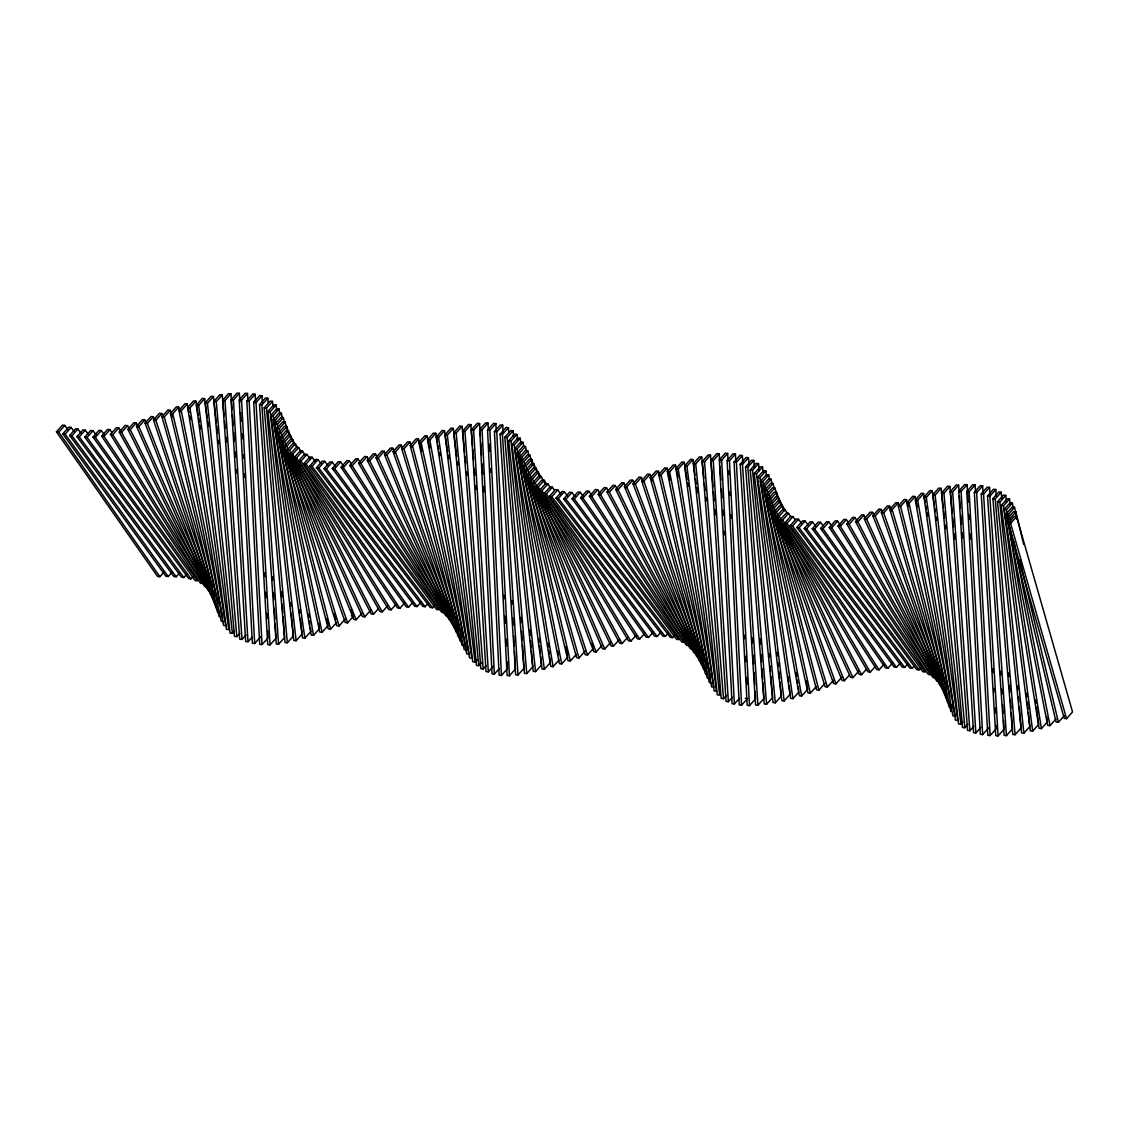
<?xml version="1.0" encoding="UTF-8"?>
<svg xmlns="http://www.w3.org/2000/svg" width="1129" height="1129" viewBox="0 0 1129 1129"><rect width="100%" height="100%" fill="white"/><g stroke="black" fill="none" stroke-linecap="round" stroke-linejoin="round"><path stroke-width="1.5" d="M163.874 572.276L159.881 576.75L157.552 576.453L56.45 431.828L62.434 425.125L64.748 425.407L67.754 429.712M56.45 431.828L58.779 432.125L64.748 425.407M172.172 572.078L168.193 576.552L165.864 576.27L62.787 433.861L68.77 427.143L71.099 427.439L74.189 431.701M62.787 433.861L65.115 434.143L71.099 427.439M179.215 573.447L176.223 576.806L173.908 576.524L69.617 435.469L75.601 428.752L77.915 429.048L81.048 433.282M69.617 435.469L71.931 435.766L77.915 429.048M186.878 574.195L183.886 577.554L181.571 577.258L76.927 436.598L82.911 429.895L85.239 430.177L88.372 434.397M76.927 436.598L79.256 436.895L85.239 430.177M193.031 576.637L191.027 578.867L188.712 578.57L84.746 437.163L90.715 430.459L93.044 430.742L96.163 434.99M84.746 437.163L87.06 437.459L93.044 430.742M93.015 437.036L95.33 437.332L197.434 580.842L195.105 580.546L93.015 437.036L98.999 430.318L101.314 430.615L104.376 434.919M95.33 437.332L101.314 430.615M101.652 436.076L103.981 436.373L202.811 583.552L200.482 583.256L101.652 436.076L107.636 429.373L109.965 429.655L111.912 432.576M103.981 436.373L109.965 429.655M207.101 586.897L204.772 586.614L110.459 434.369L116.428 427.665L118.757 427.947L121.537 432.435L206.127 583.03M110.459 434.369L112.773 434.665L118.757 427.947M208.117 590.425L119.237 432.082L125.22 425.365L127.549 425.661L129.27 428.738M127.549 425.661L121.565 432.379L119.237 432.082M210.728 594.546L127.93 429.373L133.914 422.669L136.242 422.952L137.809 426.099M127.93 429.373L130.258 429.669L136.242 422.952M212.802 598.878L136.524 426.395L142.508 419.678L144.822 419.96L146.248 423.192M136.524 426.395L138.839 426.677L144.822 419.96M214.524 603.323L145.02 423.22L151.004 416.516L153.332 416.799L154.588 420.073M145.02 423.22L147.349 423.516L153.332 416.799M216.062 607.825L153.473 419.974L159.457 413.256L161.772 413.553L162.886 416.883M153.473 419.974L155.802 420.27L161.772 413.553M219.915 612.624L217.587 612.327L161.927 416.714L167.896 410.01L170.225 410.293L172.144 417.038M161.927 416.714L164.241 417.01L170.225 410.293M219.252 616.801L170.408 413.524L176.378 406.807L178.707 407.103L179.934 412.226M218.292 603.422L172.723 413.821L178.707 407.103M223.5 621.472L221.171 621.176L178.961 410.462L184.944 403.745L187.259 404.041L188.995 412.678M222.808 618.015L181.275 410.758L187.259 404.041M195.91 401.19L189.926 407.908L225.842 625.692L223.528 625.395L187.612 407.611L193.581 400.908L195.91 401.19L198.196 415.02M204.645 398.664L198.676 405.382L228.764 629.686L226.449 629.403L196.347 405.085L202.331 398.368L204.645 398.664L207.214 417.786M234.395 631.139L232.405 633.369L230.076 633.087L205.153 402.954L211.137 396.251L213.452 396.533L216.288 422.683M232.405 633.369L207.468 403.251L213.452 396.533M239.814 633.298L236.822 636.657L234.493 636.361L213.945 401.331L219.929 394.628L222.244 394.91L224.092 415.966M236.822 636.657L216.274 401.628L222.244 394.91M246.037 634.992L242.043 639.466L239.729 639.169L222.625 400.273L228.608 393.555L230.937 393.852L232.066 409.658M242.043 639.466L224.953 400.555L230.937 393.852M251.993 637.306L248.013 641.78L245.685 641.484L231.092 399.765L237.076 393.061L239.39 393.344L239.927 402.107M248.013 641.78L233.421 400.061L239.39 393.344M260.672 636.812L254.688 643.516L252.36 643.234L239.221 399.878L245.205 393.174L247.519 393.457L247.9 400.47M254.688 643.516L241.55 400.174L247.519 393.457M267.658 630.885L268.025 637.885L262.041 644.603L259.726 644.306L246.842 400.682L252.811 393.965L255.14 394.261L255.507 401.275M262.041 644.603L249.156 400.978L255.14 394.261M275.222 624.139L276.026 638.181L270.057 644.899L267.728 644.603L253.7 402.249L259.684 395.545L261.999 395.827L262.408 402.855M270.057 644.899L256.015 402.545L261.999 395.827M283.069 616.448L284.55 637.56L278.567 644.264L276.238 643.982L259.501 404.676L265.484 397.958L267.799 398.255L268.18 403.533M278.567 644.264L261.829 404.972L267.799 398.255M291.296 613.329L293.314 636.107L287.33 642.81L285.016 642.528L264.172 407.809L270.156 401.105L272.484 401.388L272.95 406.652M287.33 642.81L266.5 408.105L272.484 401.388M302.12 634.018L296.137 640.736L293.822 640.439L267.855 411.464L273.839 404.761L276.168 405.043L276.76 410.293M296.137 640.736L270.184 411.76L276.168 405.043M310.362 628.006L310.856 631.478L304.872 638.195L302.558 637.899L270.777 415.472L276.76 408.754L279.075 409.051L279.823 414.258M304.872 638.195L273.091 415.768L279.075 409.051M318.59 623.42L319.507 628.627L313.523 635.345L311.209 635.048L273.119 419.692L279.103 412.988L281.417 413.27L282.349 418.492M276.055 423.46L275.448 419.988L281.417 413.27M326.591 618.706L328.073 625.579L322.09 632.296L319.761 632L275.081 424.067L281.065 417.349L283.379 417.645L284.494 422.796M278.143 427.792L277.409 424.349L283.379 417.645M336.583 622.432L330.599 629.149L328.271 628.853L276.831 428.498L282.815 421.78L285.143 422.077L287.754 432.266M276.831 428.498L279.159 428.794L285.143 422.077M345.079 619.256L339.095 625.974L336.767 625.678L278.524 432.957L284.508 426.24L286.822 426.536L289.871 436.584M278.524 432.957L280.853 433.24L286.822 426.536M351.26 615.813L353.575 616.109L347.605 622.827L345.276 622.531L280.274 437.389L286.258 430.671L288.572 430.968L291.48 439.237M280.274 437.389L282.603 437.685L288.572 430.968M362.141 613.047L356.157 619.765L353.829 619.468L282.208 441.764L288.191 435.046L290.506 435.342L293.794 443.499M282.208 441.764L284.536 442.06L290.506 435.342M370.764 610.154L364.78 616.871L362.465 616.575L284.466 446.026L290.435 439.308L292.764 439.604L295.685 445.983M284.466 446.026L286.78 446.322L292.764 439.604M378.483 608.616L373.487 614.204L371.173 613.908L287.147 450.118L293.131 443.401L295.445 443.697L297.858 448.382M287.147 450.118L289.476 450.415L295.445 443.697M387.261 606.245L382.265 611.847L379.951 611.551L290.379 453.985L296.362 447.267L298.677 447.564L301.288 452.15M290.379 453.985L292.693 454.281L298.677 447.564M396.067 604.255L391.086 609.843L388.757 609.561L294.203 457.57L300.187 450.852L302.516 451.148L305.296 455.622M294.203 457.57L296.532 457.866L302.516 451.148M404.859 602.66L399.878 608.263L397.549 607.966L298.691 460.83L304.661 454.112L306.989 454.408L309.925 458.769M298.691 460.83L301.006 461.112L306.989 454.408M412.551 602.66L408.571 607.134L406.242 606.852L303.842 463.68L309.812 456.977L312.14 457.259L315.217 461.563M303.842 463.68L306.157 463.977L312.14 457.259M421.046 602.11L417.067 606.583L414.738 606.287L309.727 466.037L315.711 459.334L318.039 459.616L321.186 463.836M309.727 466.037L312.056 466.333L318.039 459.616M428.159 603.38L425.167 606.725L422.839 606.442L316.445 467.759L322.428 461.041L324.743 461.338L327.932 465.487M316.445 467.759L318.759 468.041L324.743 461.338M434.566 605.511L432.576 607.755L430.248 607.458L324.009 468.606L329.978 461.888L332.307 462.184L335.496 466.348M324.009 468.606L326.323 468.902L332.307 462.184M332.307 468.422L334.621 468.704L438.899 609.773L436.57 609.491L332.307 468.422L338.291 461.705L340.605 462.001L343.738 466.235M334.621 468.704L340.605 462.001M341 467.293L343.315 467.589L444.036 612.638L441.721 612.341L341 467.293L346.984 460.576L349.298 460.872L351.302 463.751M343.315 467.589L349.298 460.872M448.157 616.081L445.842 615.785L349.807 465.473L355.79 458.755L358.105 459.051L359.996 462.001M349.807 465.473L352.121 465.769L358.105 459.051M451.487 619.906L449.159 619.609L358.585 463.172L364.568 456.455L366.897 456.751L368.647 459.785M358.585 463.172L360.913 463.454L366.897 456.751M451.882 623.688L367.306 460.519L373.29 453.816L375.604 454.098L378.017 458.769M367.306 460.519L369.62 460.815L375.604 454.098M454.197 627.936L375.943 457.668L381.927 450.951L384.255 451.247L385.709 454.422M375.943 457.668L378.271 457.951L384.255 451.247M456.271 632.254L384.537 454.677L390.521 447.959L392.836 448.255L394.811 453.138M384.537 454.677L386.852 454.959L392.836 448.255M460.533 636.925L458.205 636.629L393.09 451.614L399.073 444.897L401.388 445.193L402.559 448.495M393.09 451.614L395.418 451.91L401.388 445.193M460.11 641.018L401.642 448.538L407.625 441.834L409.94 442.116L411.464 447.14M401.642 448.538L403.956 448.834L409.94 442.116M464.4 645.675L462.071 645.379L410.208 445.503L416.178 438.786L418.506 439.082L421.583 450.937M410.208 445.503L412.522 445.8L418.506 439.082M427.115 436.133L421.131 442.85L466.559 649.965L464.231 649.669L418.817 442.554L424.786 435.85L427.115 436.133L429.74 448.114M435.78 433.338L429.796 440.056L469.001 654.157L466.672 653.86L427.482 439.76L433.451 433.042L435.78 433.338L437.36 441.975M444.516 430.742L438.532 437.459L471.809 658.193L469.481 657.911L436.203 437.163L442.187 430.445L444.516 430.742L447.648 451.6M477.059 659.816L475.055 662.06L472.741 661.763L444.981 434.82L450.965 428.103L453.293 428.399L456.709 456.328M475.055 662.06L447.31 435.102L453.293 428.399M481.801 662.328L478.809 665.687L476.494 665.39L453.802 432.774L459.771 426.056L462.1 426.353L464.654 452.588M478.809 665.687L456.116 433.056L462.1 426.353M486.176 665.63L483.184 668.989L480.869 668.693L462.594 431.109L468.577 424.405L470.892 424.687L472.515 445.659M483.184 668.989L464.922 431.405L470.892 424.687M493.302 666.265L488.321 671.868L485.992 671.572L471.287 429.98L477.271 423.262L479.599 423.558L480.347 435.808M488.321 671.868L473.615 430.262L479.599 423.558M499.343 668.523L494.361 674.112L492.032 673.815L479.726 429.542L485.71 422.825L488.024 423.121L488.377 430.149M494.361 674.112L482.055 429.824L488.024 423.121M507.076 661.777L507.401 668.777L501.417 675.495L499.103 675.198L487.573 430.036L493.556 423.319L495.885 423.615L496.21 430.615M501.417 675.495L489.901 430.318L495.885 423.615M514.499 651.504L515.417 669.045L509.433 675.763L507.104 675.467L494.417 431.617L500.401 424.913L502.715 425.196L503.082 432.224M509.433 675.763L496.732 431.913L502.715 425.196M522.487 645.506L523.969 668.34L517.985 675.043L515.657 674.761L500.105 434.129L506.088 427.411L508.403 427.708L508.742 432.971M517.985 675.043L502.433 434.411L508.403 427.708M531.42 651.151L532.733 666.886L526.749 673.604L524.435 673.307L504.79 437.262L510.76 430.544L513.088 430.841L513.526 436.09M526.749 673.604L507.104 437.558L513.088 430.841M540.622 656.175L541.539 664.91L535.569 671.628L533.241 671.332L508.657 440.832L514.641 434.115L516.969 434.411L517.519 439.647M535.569 671.628L510.985 441.114L516.969 434.411M549.625 657.36L550.331 662.568L544.347 669.285L542.019 668.989L511.917 444.685L517.901 437.967L520.229 438.264L520.921 443.471M544.347 669.285L514.245 444.967L520.229 438.264M559.053 659.971L553.069 666.689L550.754 666.392L514.725 448.721L520.709 442.018L523.023 442.3L523.602 445.757M553.069 666.689L517.054 449.017L523.023 442.3M567.732 657.191L561.748 663.908L559.419 663.612L517.209 452.898L523.179 446.195L525.507 446.477L526.551 451.671M520.906 460.11L519.523 453.195L525.507 446.477M576.354 654.284L570.371 661.001L568.042 660.705L519.439 457.174L525.422 450.457L527.737 450.753L528.965 455.876M522.572 460.886L521.753 457.457L527.737 450.753M584.935 651.292L578.951 658.009L576.637 657.713L521.499 461.493L527.483 454.789L529.811 455.072L532.662 465.233M521.499 461.493L523.828 461.789L529.811 455.072M591.878 643.262L593.515 648.272L587.532 654.989L585.203 654.693L523.503 465.854L529.487 459.136L531.801 459.432L535.09 469.452M523.503 465.854L525.832 466.136L531.801 459.432M602.096 645.266L596.112 651.983L593.783 651.687L525.535 470.186L531.519 463.483L533.848 463.765L536.331 470.37M525.535 470.186L527.864 470.483L533.848 463.765M610.704 642.33L604.721 649.048L602.406 648.752L527.709 474.476L533.692 467.773L536.021 468.055L540.17 477.736M527.709 474.476L530.037 474.773L536.021 468.055M619.355 639.508L613.386 646.225L611.057 645.929L530.108 478.682L536.092 471.978L538.406 472.261L540.706 477.002M530.108 478.682L532.436 478.978L538.406 472.261M627.075 637.97L622.093 643.558L619.765 643.276L532.803 482.775L538.787 476.057L541.101 476.353L545.293 484.073M532.803 482.775L535.132 483.071L541.101 476.353M635.839 635.542L630.857 641.131L628.528 640.849L535.922 486.698L541.892 479.98L544.22 480.277L546.944 484.807M535.922 486.698L538.237 486.98L544.22 480.277M644.645 633.454L639.663 639.042L637.335 638.76L539.606 490.353L545.589 483.635L547.918 483.932L550.811 488.335M539.606 490.353L541.934 490.635L547.918 483.932M653.437 631.845L648.455 637.448L646.127 637.151L544.051 493.613L550.035 486.909L552.363 487.192L554.395 490.071M544.051 493.613L546.38 493.909L552.363 487.192M661.072 632.042L657.092 636.516L654.764 636.22L549.47 496.308L555.44 489.591L557.768 489.887L560.93 494.079M549.47 496.308L551.785 496.605L557.768 489.887M668.269 633.157L665.277 636.516L662.949 636.22L556.004 498.157L561.988 491.44L564.317 491.736L567.52 495.871M556.004 498.157L558.333 498.439L564.317 491.736M674.592 635.387L672.602 637.631L670.287 637.335L563.639 498.919L569.623 492.202L571.951 492.498L575.141 496.647M563.639 498.919L565.968 499.216L571.951 492.498M571.966 498.708L574.28 498.99L678.896 639.677L676.581 639.381L571.966 498.708L577.949 491.99L580.264 492.286L583.411 496.506M574.28 498.99L580.264 492.286M580.616 497.734L582.931 498.03L684.259 642.401L681.944 642.119L580.616 497.734L586.6 491.016L588.915 491.313L591.963 495.645M582.931 498.03L588.915 491.313M589.394 496.21L591.723 496.506L688.831 645.605L686.503 645.308L589.394 496.21L595.378 489.492L597.693 489.788L599.626 492.738M591.723 496.506L597.693 489.788M598.201 494.262L600.529 494.558L692.754 649.147L690.426 648.85L598.201 494.262L604.184 487.545L606.513 487.841L609.194 492.343M600.529 494.558L606.513 487.841M691.964 645.223L696.141 652.943L693.813 652.661L606.993 491.99L612.976 485.287L615.305 485.569L616.97 488.659M606.993 491.99L609.321 492.286L615.305 485.569M696.748 656.655L615.742 489.464L621.726 482.746L624.041 483.043L626.341 487.77M615.742 489.464L618.071 489.76L624.041 483.043M699.274 660.804L624.422 486.712L630.405 480.008L632.734 480.291L634.117 483.522M624.422 486.712L626.75 487.008L632.734 480.291M701.49 665.08L633.044 483.805L639.028 477.087L641.357 477.384L643.22 482.323M633.044 483.805L635.373 484.101L641.357 477.384M703.508 669.426L641.625 480.785L647.594 474.067L649.923 474.363L652.11 481.039M641.625 480.785L643.939 481.067L649.923 474.363M707.728 674.098L705.399 673.815L650.163 477.708L656.147 470.991L658.475 471.287L659.9 476.353M650.163 477.708L652.491 478.004L658.475 471.287M709.633 678.487L707.304 678.19L658.715 474.632L664.699 467.928L667.027 468.21L669.878 480.192M707.177 668.227L661.044 474.928L667.027 468.21M711.651 682.833L709.322 682.537L667.295 471.612L673.279 464.908L675.594 465.19L678.007 477.299M710.607 677.64L669.61 471.908L675.594 465.19M684.216 462.283L678.233 469.001L713.867 687.109L711.552 686.813L675.918 468.704L681.902 462.001L684.216 462.283L687.053 479.599M692.91 459.574L686.926 466.291L716.463 691.23L714.149 690.948L684.611 465.995L690.595 459.277L692.91 459.574L694.97 475.267M701.688 457.16L695.704 463.878L719.61 695.139L717.282 694.843L693.375 463.582L699.359 456.878L701.688 457.16L703.861 478.188M726.497 695.337L723.506 698.696L721.177 698.399L702.182 461.62L708.165 454.916L710.494 455.199L713.02 486.768M723.506 698.696L704.51 461.916L710.494 455.199M732.354 697.242L728.374 701.716L726.046 701.434L710.931 460.307L716.915 453.59L719.229 453.886L719.78 462.678M728.374 701.716L713.246 460.59L719.229 453.886M739.382 698.385L734.386 703.988L732.072 703.692L719.356 459.856L725.34 453.138L727.669 453.435L728.036 460.449M734.386 703.988L721.685 460.152L727.669 453.435M745.211 698.258L747.539 698.541L741.555 705.258L739.241 704.962L727.132 460.449L733.116 453.745L735.445 454.027L735.783 461.069M741.555 705.258L729.461 460.745L735.445 454.027M755.118 691.908L755.499 698.907L749.515 705.625L747.186 705.329L734.076 461.959L740.045 455.241L742.374 455.537L742.755 462.537M749.515 705.625L736.39 462.255L742.374 455.537M762.894 682.72L763.896 698.526L757.926 705.244L755.597 704.948L740.187 464.16L746.17 457.443L748.485 457.739L748.936 464.767M757.926 705.244L742.501 464.442L748.485 457.739M770.895 676.483L772.546 697.567L766.577 704.27L764.248 703.988L745.535 466.884L751.519 460.18L753.847 460.463L754.398 467.491M766.577 704.27L747.864 467.18L753.847 460.463M779.956 682.114L781.324 696.099L775.341 702.817L773.026 702.52L750.206 470.031L756.176 463.327L758.505 463.61L759.196 470.61M775.341 702.817L752.521 470.327L758.505 463.61M789.072 685.472L790.131 694.208L784.161 700.926L781.832 700.629L754.214 473.531L760.198 466.827L762.512 467.11L763.148 472.359M784.161 700.926L756.529 473.827L762.512 467.11M798.923 691.936L792.953 698.653L790.625 698.357L757.587 477.327L763.571 470.624L765.899 470.906L766.676 476.128M792.953 698.653L759.916 477.623L765.899 470.906M806.092 680.702L807.658 689.339L801.675 696.057L799.346 695.76L760.41 481.377L766.393 474.66L768.722 474.956L769.343 478.414M801.675 696.057L762.738 481.66L768.722 474.956M816.309 686.503L810.326 693.206L807.997 692.924L762.752 485.597L768.736 478.879L771.065 479.176L772.18 484.313M766.196 491.03L765.081 485.893L771.065 479.176M824.876 683.468L818.892 690.186L816.577 689.89L764.756 489.958L770.74 483.24L773.055 483.537L774.381 488.617M764.756 489.958L767.071 490.24L773.055 483.537M833.385 680.335L827.416 687.053L825.087 686.757L766.535 494.375L772.518 487.672L774.833 487.954L778.939 501.459M766.535 494.375L768.849 494.671L774.833 487.954M841.881 677.16L835.897 683.864L833.583 683.581L768.214 498.835L774.198 492.117L776.526 492.413L781.183 505.609M768.214 498.835L770.542 499.131L776.526 492.413M849.389 675.114L844.407 680.702L842.079 680.406L769.936 503.28L775.919 496.577L778.234 496.859L783.526 509.856M769.936 503.28L772.25 503.576L778.234 496.859M858.929 670.908L852.945 677.626L850.617 677.329L771.813 507.669L777.796 500.966L780.125 501.248L784.542 510.76M771.813 507.669L774.141 507.965L780.125 501.248M866.55 669.116L861.568 674.719L859.24 674.422L774.042 511.945L780.026 505.227L782.355 505.524L784.81 510.209M774.042 511.945L776.371 512.241L782.355 505.524M875.271 666.491L870.29 672.08L867.961 671.797L776.794 516.009L782.778 509.306L785.092 509.588L787.76 514.132M776.794 516.009L779.123 516.306L785.092 509.588M884.063 664.275L879.082 669.864L876.753 669.568L780.266 519.763L786.25 513.06L788.578 513.342L790.469 516.278M780.266 519.763L782.595 520.06L788.578 513.342M892.856 662.638L887.874 668.241L885.545 667.945L784.683 523.052L790.653 516.348L792.981 516.63L794.985 519.509M784.683 523.052L786.998 523.348L792.981 516.63M900.462 662.906L896.482 667.38L894.154 667.098L790.187 525.677L796.171 518.959L798.485 519.255L801.604 523.503M790.187 525.677L792.516 525.973L798.485 519.255M907.631 664.092L904.639 667.437L902.311 667.154L796.792 527.469L802.775 520.765L805.104 521.048L808.265 525.239M796.792 527.469L799.12 527.765L805.104 521.048M914.18 666.082L912.176 668.326L909.861 668.029L804.243 528.471L810.213 521.753L812.541 522.05L815.702 526.241M804.243 528.471L806.558 528.767L812.541 522.05M921.038 667.648L919.048 669.892L916.734 669.596L812.245 528.767L818.215 522.064L820.543 522.346L823.676 526.58M812.245 528.767L814.559 529.064L820.543 522.346M820.628 528.443L822.942 528.725L925.215 672.051L922.901 671.755L820.628 528.443L826.611 521.725L828.926 522.021L832.002 526.312M822.942 528.725L828.926 522.021M829.265 527.525L831.579 527.822L930.649 674.733L928.32 674.436L829.265 527.525L835.234 520.808L837.563 521.104L840.498 525.465M831.579 527.822L837.563 521.104M838.028 526.043L840.357 526.326L935.278 677.894L932.949 677.598L838.028 526.043L844.012 519.326L846.341 519.622L848.204 522.586M840.357 526.326L846.341 519.622M939.088 681.493L936.774 681.196L846.835 524.025L852.818 517.308L855.147 517.604L856.897 520.652M846.835 524.025L849.163 524.322L855.147 517.604M939.836 685.134L855.599 521.584L861.582 514.866L863.911 515.163L865.506 518.267M855.599 521.584L857.927 521.866L863.911 515.163M942.306 689.311L864.278 518.804L870.247 512.086L872.576 512.383L874.029 515.558M864.278 518.804L866.592 519.086L872.576 512.383M944.324 693.658L872.844 515.784L878.828 509.066L881.156 509.362L882.469 512.622M872.844 515.784L875.173 516.066L881.156 509.362M946.031 698.103L881.34 512.608L887.323 505.905L889.652 506.187L891.388 511.155M881.34 512.608L883.668 512.905L889.652 506.187M947.598 702.605L889.807 509.377L895.791 502.659L898.105 502.955L899.107 506.314M889.807 509.377L892.122 509.659L898.105 502.955M949.164 707.093L898.261 506.131L904.244 499.413L906.559 499.71L908.295 506.526M898.261 506.131L900.589 506.427L906.559 499.71M950.872 711.552L906.756 502.969L912.74 496.252L915.069 496.548L917.256 506.893M949.912 696.325L909.085 503.252L915.069 496.548M923.635 493.528L917.665 500.246L955.219 716.181L952.89 715.899L915.337 499.949L921.32 493.232L923.635 493.528L925.145 502.165M932.314 490.762L926.33 497.48L957.717 720.358L955.388 720.062L924.016 497.183L929.986 490.466L932.314 490.762L934.276 504.691M962.868 722.01L960.878 724.254L958.549 723.957L932.78 494.784L938.764 488.067L941.092 488.363L943.251 507.613M960.878 724.254L935.108 495.081L941.092 488.363M967.863 724.395L964.872 727.753L962.557 727.457L941.586 492.893L947.57 486.176L949.898 486.472L952.241 512.721M964.872 727.753L943.915 493.19L949.898 486.472M973.847 726.229L969.867 730.703L967.539 730.407L950.308 491.651L956.291 484.948L958.62 485.23L959.128 492.258M969.867 730.703L952.636 491.948L958.62 485.23M980.833 727.401L975.851 732.989L973.537 732.707L958.761 491.186L964.745 484.468L967.073 484.764L968.146 502.264M975.851 732.989L961.089 491.468L967.073 484.764M988.651 727.909L982.667 734.612L980.339 734.33L966.805 491.425L972.789 484.708L975.117 485.004L975.498 492.046M982.667 734.612L969.134 491.708L975.117 485.004M995.905 725.354L996.103 728.882L990.119 735.6L987.804 735.304L974.341 492.329L980.311 485.611L982.639 485.907L983.034 492.95M990.119 735.6L976.656 492.611L982.639 485.907M1003.554 720.471L1004.076 729.235L998.092 735.939L995.764 735.656L981.256 493.839L987.24 487.135L989.568 487.418L989.978 494.431M998.092 735.939L983.585 494.135L989.568 487.418M1011.344 713.218L1012.431 728.953L1006.447 735.656L1004.133 735.374L987.48 495.956L993.464 489.238L995.792 489.534L996.272 496.52M1006.447 735.656L989.808 496.252L995.792 489.534M1019.304 707.064L1021.068 728.022L1015.084 734.739L1012.769 734.443L992.899 498.637L998.883 491.934L1001.211 492.216L1001.804 499.201M1015.084 734.739L995.228 498.933L1001.211 492.216M1028.392 712.498L1029.846 726.497L1023.862 733.215L1021.547 732.919L997.471 501.841L1003.455 495.123L1005.784 495.419L1006.504 502.419M1023.862 733.215L999.8 502.137L1005.784 495.419M1036.394 706.966L1038.652 724.437L1032.668 731.14L1030.354 730.858L1001.197 505.482L1007.181 498.764L1009.509 499.06L1010.187 504.296M1032.668 731.14L1003.526 505.764L1009.509 499.06M1047.402 721.897L1041.418 728.6L1039.089 728.318L1004.104 509.475L1010.088 502.772L1012.417 503.054L1013.249 508.276M1007.548 516.715L1006.433 509.772L1012.417 503.054M1055.996 718.933L1050.012 725.651L1047.684 725.354L1006.235 513.78L1012.219 507.076L1014.548 507.358L1016.904 519.411M1009.241 517.519L1008.564 514.076L1014.548 507.358M1064.393 715.617L1058.409 722.32L1056.095 722.038L1007.618 518.338L1013.602 511.62L1015.931 511.917L1023.664 544.432M1010.765 522.05L1009.947 518.634L1015.931 511.917M1008.282 523.094L1014.265 516.376L1016.58 516.673L1072.55 711.962L1066.566 718.679L1064.252 718.383L1008.282 523.094L1010.61 523.39L1016.58 516.673M487.573 430.036L489.901 430.318M727.132 460.449L729.461 460.745M479.726 429.542L482.055 429.824M246.842 400.682L249.156 400.978M494.417 431.617L496.732 431.913M719.356 459.856L721.685 460.152M239.221 399.878L241.55 400.174M734.076 461.959L736.39 462.255M966.805 491.425L969.134 491.708M974.341 492.329L976.656 492.611M253.7 402.249L256.015 402.545M981.256 493.839L983.585 494.135M231.092 399.765L233.421 400.061M471.287 429.98L473.615 430.262M958.761 491.186L961.089 491.468M710.931 460.307L713.246 460.59M500.105 434.129L502.433 434.411M740.187 464.16L742.501 464.442M259.501 404.676L261.829 404.972M987.48 495.956L989.808 496.252M222.625 400.273L224.953 400.555M950.308 491.651L952.636 491.948M462.594 431.109L464.922 431.405M702.182 461.62L704.51 461.916M745.535 466.884L747.864 467.18M504.79 437.262L507.104 437.558M992.899 498.637L995.228 498.933M213.945 401.331L216.274 401.628M264.172 407.809L266.5 408.105M941.586 492.893L943.915 493.19M453.802 432.774L456.116 433.056M750.206 470.031L752.521 470.327M693.375 463.582L695.704 463.878M997.471 501.841L999.8 502.137M508.657 440.832L510.985 441.114M205.153 402.954L207.468 403.251M932.78 494.784L935.108 495.081M267.855 411.464L270.184 411.76M444.981 434.82L447.31 435.102M754.214 473.531L756.529 473.827M1001.197 505.482L1003.526 505.764M684.611 465.995L686.926 466.291M196.347 405.085L198.676 405.382M511.917 444.685L514.245 444.967M924.016 497.183L926.33 497.48M270.777 415.472L273.091 415.768M757.587 477.327L759.916 477.623M436.203 437.163L438.532 437.459M1004.104 509.475L1006.433 509.772M675.918 468.704L678.233 469.001M187.612 407.611L189.926 407.908M514.725 448.721L517.054 449.017M915.337 499.949L917.665 500.246M273.119 419.692L275.448 419.988M427.482 439.76L429.796 440.056M760.41 481.377L762.738 481.66M1006.235 513.78L1008.564 514.076M178.961 410.462L181.275 410.758M517.209 452.898L519.523 453.195M667.295 471.612L669.61 471.908M906.756 502.969L909.085 503.252M275.081 424.067L277.409 424.349M762.752 485.597L765.081 485.893M418.817 442.554L421.131 442.85M519.439 457.174L521.753 457.457M658.715 474.632L661.044 474.928M1007.618 518.338L1009.947 518.634M170.408 413.524L172.723 413.821M558.333 498.439L665.277 636.516M565.968 499.216L672.602 637.631M318.759 468.041L425.167 606.725M326.323 468.902L432.576 607.755M806.558 528.767L912.176 668.326M799.12 527.765L904.639 667.437M551.785 496.605L657.092 636.516M312.056 466.333L417.067 606.583M79.256 436.895L183.886 577.554M814.559 529.064L919.048 669.892M71.931 435.766L176.223 576.806M792.516 525.973L896.482 667.38M87.06 437.459L191.027 578.867M65.115 434.143L168.193 576.552M306.157 463.977L408.571 607.134M546.38 493.909L648.455 637.448M58.779 432.125L159.881 576.75M786.998 523.348L887.874 668.241M301.006 461.112L399.878 608.263M541.934 490.635L639.663 639.042M782.595 520.06L879.082 669.864M352.121 465.769L445.334 611.664M296.532 457.866L391.086 609.843M112.773 434.665L206.17 585.415M538.237 486.98L630.857 641.131M779.123 516.306L781.776 520.836M783.54 523.87L870.29 672.08M360.913 463.454L445.32 609.279M849.163 524.322L936.477 676.906M292.693 454.281L382.265 611.847M609.321 492.286L690.299 642.133M535.132 483.071L536.797 486.162M538.477 489.238L622.093 643.558M776.371 512.241L778.827 516.927M784.556 527.864L861.568 674.719M369.62 460.815L445.348 606.894M857.927 521.866L936.548 674.521M289.476 450.415L373.487 614.204M130.258 429.669L200.44 569.665M618.071 489.76L692.952 644.32M694.476 647.481L696.014 650.629M532.436 478.978L533.961 482.139M538.533 491.595L613.386 646.225M774.141 507.965L775.609 511.141M783.709 528.584L852.945 677.626M378.271 457.951L447.747 609.124M866.592 519.086L936.604 672.08M286.78 446.322L288.234 449.497M293.342 460.66L364.78 616.871M138.839 426.677L205.139 576.594M626.75 487.008L694.674 644.969M530.037 474.773L531.42 477.99M536.261 489.294L604.721 649.048M772.25 503.576L773.577 506.822M783.512 531.194L844.407 680.702M386.852 454.959L451.36 614.628M875.173 516.066L938.778 674.366M284.536 442.06L285.849 445.32M291.099 458.36L356.157 619.765M147.349 423.516L207.369 579.05M635.373 484.101L696.974 647.242M527.864 470.483L529.106 473.785M534.059 486.98L535.922 491.934M537.164 495.236L596.112 651.983M770.542 499.131L771.7 502.433M776.964 517.265L778.714 522.219M781.042 528.824L835.897 683.864M395.418 451.91L453.548 617.097M351.26 609.505L352.996 614.458M282.603 437.685L283.76 440.987M291.296 462.481L347.605 622.827M883.668 512.905L940.852 676.864M155.802 420.27L211.744 588.167M643.939 481.067L700.347 653.028M525.832 466.136L526.918 469.481M529.642 477.835L587.532 654.989M768.849 494.671L769.879 498.044M778.093 525.041L827.416 687.053M403.956 448.834L458.868 629.587M280.853 433.24L281.855 436.598M286.921 453.35L339.095 625.974M892.122 509.659L943.392 681.055M1010.61 523.39L1066.566 718.679M164.241 417.01L212.718 587.334M213.677 590.707L215.117 595.759M652.491 478.004L703.917 660.578M523.828 461.789L524.773 465.176M528.584 478.71L578.951 658.009M767.071 490.24L767.96 493.627M772.349 510.576L818.892 690.186M412.522 445.8L462.198 637.193M334.396 613.95L335.708 619.045M279.159 428.794L280.034 432.181M283.52 445.772L330.599 629.149M900.589 506.427L946.737 688.662M1019.727 559.716L1058.409 722.32M523.8 466.009L525.437 472.853M526.255 476.283L570.371 661.001M766.944 494.46L810.326 693.206M280.359 438.108L322.09 632.296M951.733 704.948L952.467 708.391M565.657 646.832L567.379 655.469M521.598 463.553L561.748 663.908M189.686 416.135L190.378 419.579M1013.955 541.595L1050.012 725.651M437.996 445.419L438.631 448.876M439.252 452.334L439.887 455.791M276.972 428.667L278.2 435.625M278.821 439.096L313.523 635.345M925.738 505.623L926.344 509.08M926.951 512.538L927.544 515.981M557.627 651.334L558.192 654.792M687.617 483.057L688.182 486.514M198.76 418.478L199.325 421.936M199.904 425.393L200.468 428.851M1046.569 716.689L1047.119 720.161M1008.098 520.187L1041.418 728.6M448.185 455.072L448.707 458.557M796.072 672.799L796.594 676.271M797.102 679.757L797.624 683.228M798.147 686.714L798.669 690.2M308.372 614.105L308.88 617.577M309.374 621.049L309.868 624.52M934.77 508.177L935.264 511.663M935.997 516.884L936.477 520.37M547.763 643.445L548.228 646.917M548.694 650.403L549.16 653.874M207.68 421.272L208.385 426.48M695.436 478.752L696.113 483.988M696.579 487.474L697.256 492.71M1035.491 699.98L1035.942 703.466M788.014 676.737L788.649 681.972M457.344 461.563L457.767 465.049M943.646 511.112L944.423 518.098M945.213 525.098L945.608 528.598M299.34 609.547L299.735 613.047M300.342 618.283L301.923 632.268M216.669 426.169L217.417 433.155M218.179 440.127L218.56 443.612M538.759 638.718L539.126 642.218M539.493 645.703L540.241 652.689M1026.388 693.234L1026.755 696.734M1027.291 701.998L1028.025 708.998M704.397 483.438L705.117 490.452M705.851 497.466L706.204 500.966M777.034 652.393L777.373 655.893M778.064 662.878L778.403 666.378M778.925 671.628L779.617 678.614M465.007 456.074L465.684 463.073M466.531 471.823L466.884 475.323M952.707 517.985L953.497 526.735M954.118 533.735L954.584 538.985M290.365 602.83L290.675 606.329M224.544 421.23L225.165 428.244M225.927 437.008L226.393 442.272M1017.539 686.107L1017.836 689.593M1018.414 696.579L1018.866 701.829M529.684 630.165L530.122 635.415M530.545 640.665L531.138 647.651M769.089 653.649L769.371 657.163M770.063 665.955L770.472 671.219M713.443 492.032L714.149 500.81M714.855 509.574L715.278 514.838M472.783 449.144L473.587 459.63M474.251 468.366L474.787 475.351M475.605 485.837L475.873 489.323M959.382 495.772L960.257 508.064M960.765 515.078L961.4 523.856M962.035 532.634L962.416 537.898M232.433 414.922L233.195 425.464M233.703 432.492L234.324 441.284M235.086 451.812L235.453 457.09M236.342 469.382L236.582 472.896M1008.55 673.025L1008.79 676.525M1009.397 685.261L1009.876 692.246M1010.37 699.246L1010.977 707.982M281.347 591.808L281.714 597.086M282.208 604.128L282.829 612.92M760.071 638.774L760.41 644.052M761.087 654.594L761.539 661.622M761.99 668.65L762.668 679.192M520.667 617.394L521.019 622.672M521.584 631.45L522.148 640.228M720.006 466.206L720.881 480.277M721.445 489.083L721.995 497.875M722.758 510.209L723.096 515.487M724.084 531.322L724.31 534.85M968.894 514.514L969.204 519.763M970.065 533.763L970.39 539.013M480.771 442.808L481.518 455.072M482.041 463.821L482.69 474.321M483.438 486.585L483.748 491.835M240.562 412.621L241.084 421.371M241.832 433.635L242.142 438.885M243.102 454.648L243.314 458.162M244.259 473.926L244.471 477.426M1000.604 671.402L1000.816 674.916M1001.663 688.93L1001.973 694.18M1002.608 704.694L1003.131 713.457M272.47 576.721L272.682 580.235M273.387 592.527L273.797 599.541M274.305 608.333L274.911 618.861M992.786 669.017L992.984 672.531M993.859 688.38L994.056 691.908M994.931 707.756L995.228 713.034M752.196 637.631L752.479 642.881M753.128 655.13L753.607 663.894M754.073 672.644L754.736 684.908M728.586 470.976L728.769 474.49M729.673 492.032L729.856 495.532M730.872 514.838L731.042 518.338M511.846 600.628L512.03 604.142M512.764 618.17L513.13 625.198M513.681 635.726L514.231 646.24M264.595 573.038L264.779 576.538M265.611 592.316L265.894 597.58M266.726 613.357L267.008 618.607M489.097 444.205L489.45 451.233M490.339 468.817L490.508 472.331M744.406 635.218L744.575 638.732M745.45 656.33L745.719 661.608M746.495 677.442L746.848 684.47M503.943 595.223L504.113 598.737M504.931 616.236L505.256 623.25M506.004 639.014L506.328 646.014"/></g></svg>
